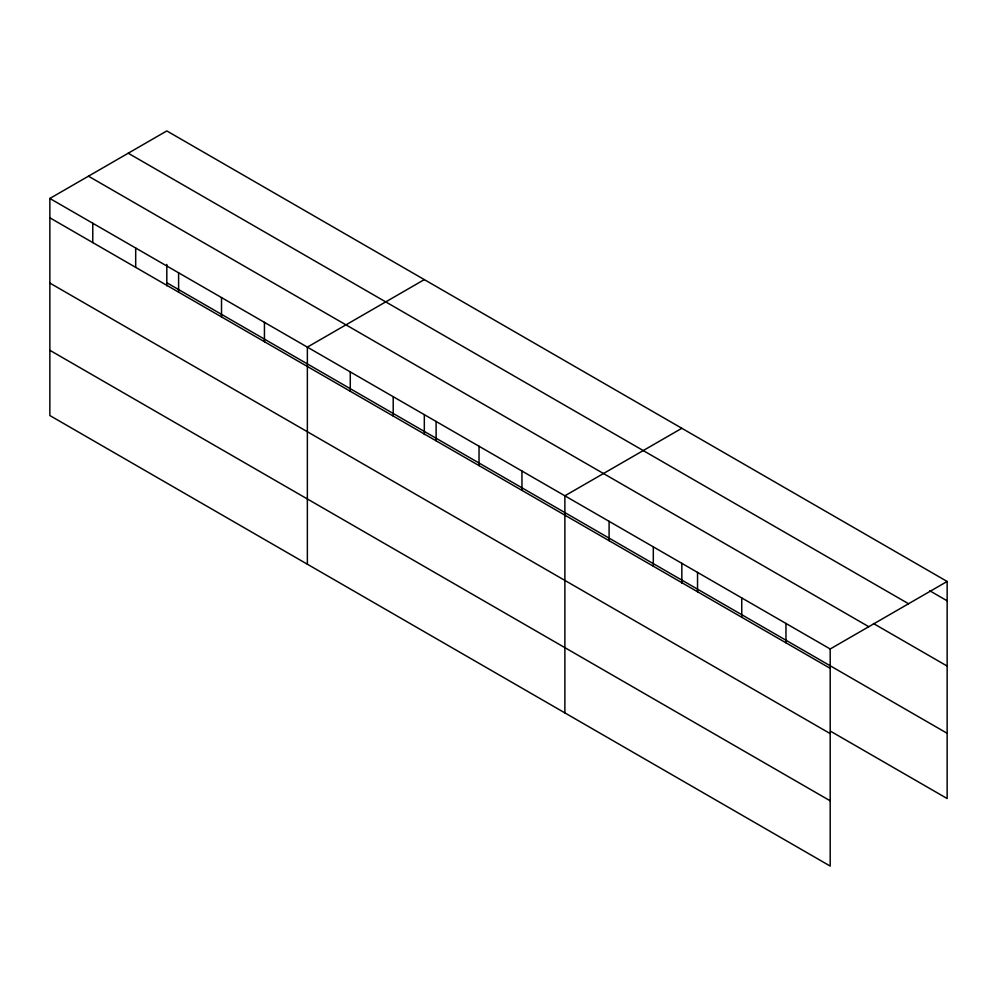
<?xml version="1.0" encoding="UTF-8"?>
<svg xmlns="http://www.w3.org/2000/svg" width="997" height="997" viewBox="0 0 997 997"><rect width="100%" height="100%" fill="white"/><g stroke="black" fill="none" stroke-linecap="round" stroke-linejoin="round"><path stroke-width="1.5" d="M830.189 733.593L830.189 648.985L49.85 198.465L49.85 415.537L830.189 866.069L830.189 733.593L49.85 283.061M830.576 731.237L947.15 798.535L947.15 581.463L166.811 130.931L49.85 198.465M424.323 279.609L307.363 347.13L307.363 564.215M681.836 428.286L564.875 495.808L564.875 712.892M830.189 648.985L947.15 581.463M929.727 590.76L947.15 600.817M128.214 153.214L908.554 603.746M873.447 623.511L947.15 666.058M88.446 176.17L868.786 626.702M166.811 282.762L947.15 733.293M49.85 217.807L830.189 668.339M49.85 350.296L830.189 800.815M785.972 623.449L785.972 642.803M741.756 597.926L741.756 617.28M697.539 572.39L697.539 591.744M681.836 563.305L681.836 583.22M653.309 546.867L653.309 566.221M609.092 521.331L609.092 540.686M521.954 471.033L521.954 490.374M479.034 446.245L479.034 465.599M436.113 421.469L436.113 440.824M424.323 414.627L424.323 434.542M393.204 396.694L393.204 416.048M350.283 371.906L350.283 391.26M264.442 322.355L264.442 341.709M221.521 297.58L221.521 316.921M178.6 272.792L178.6 292.146M166.811 264.429L166.811 285.877M135.692 248.016L135.692 267.37M92.771 223.241L92.771 242.595"/></g></svg>
